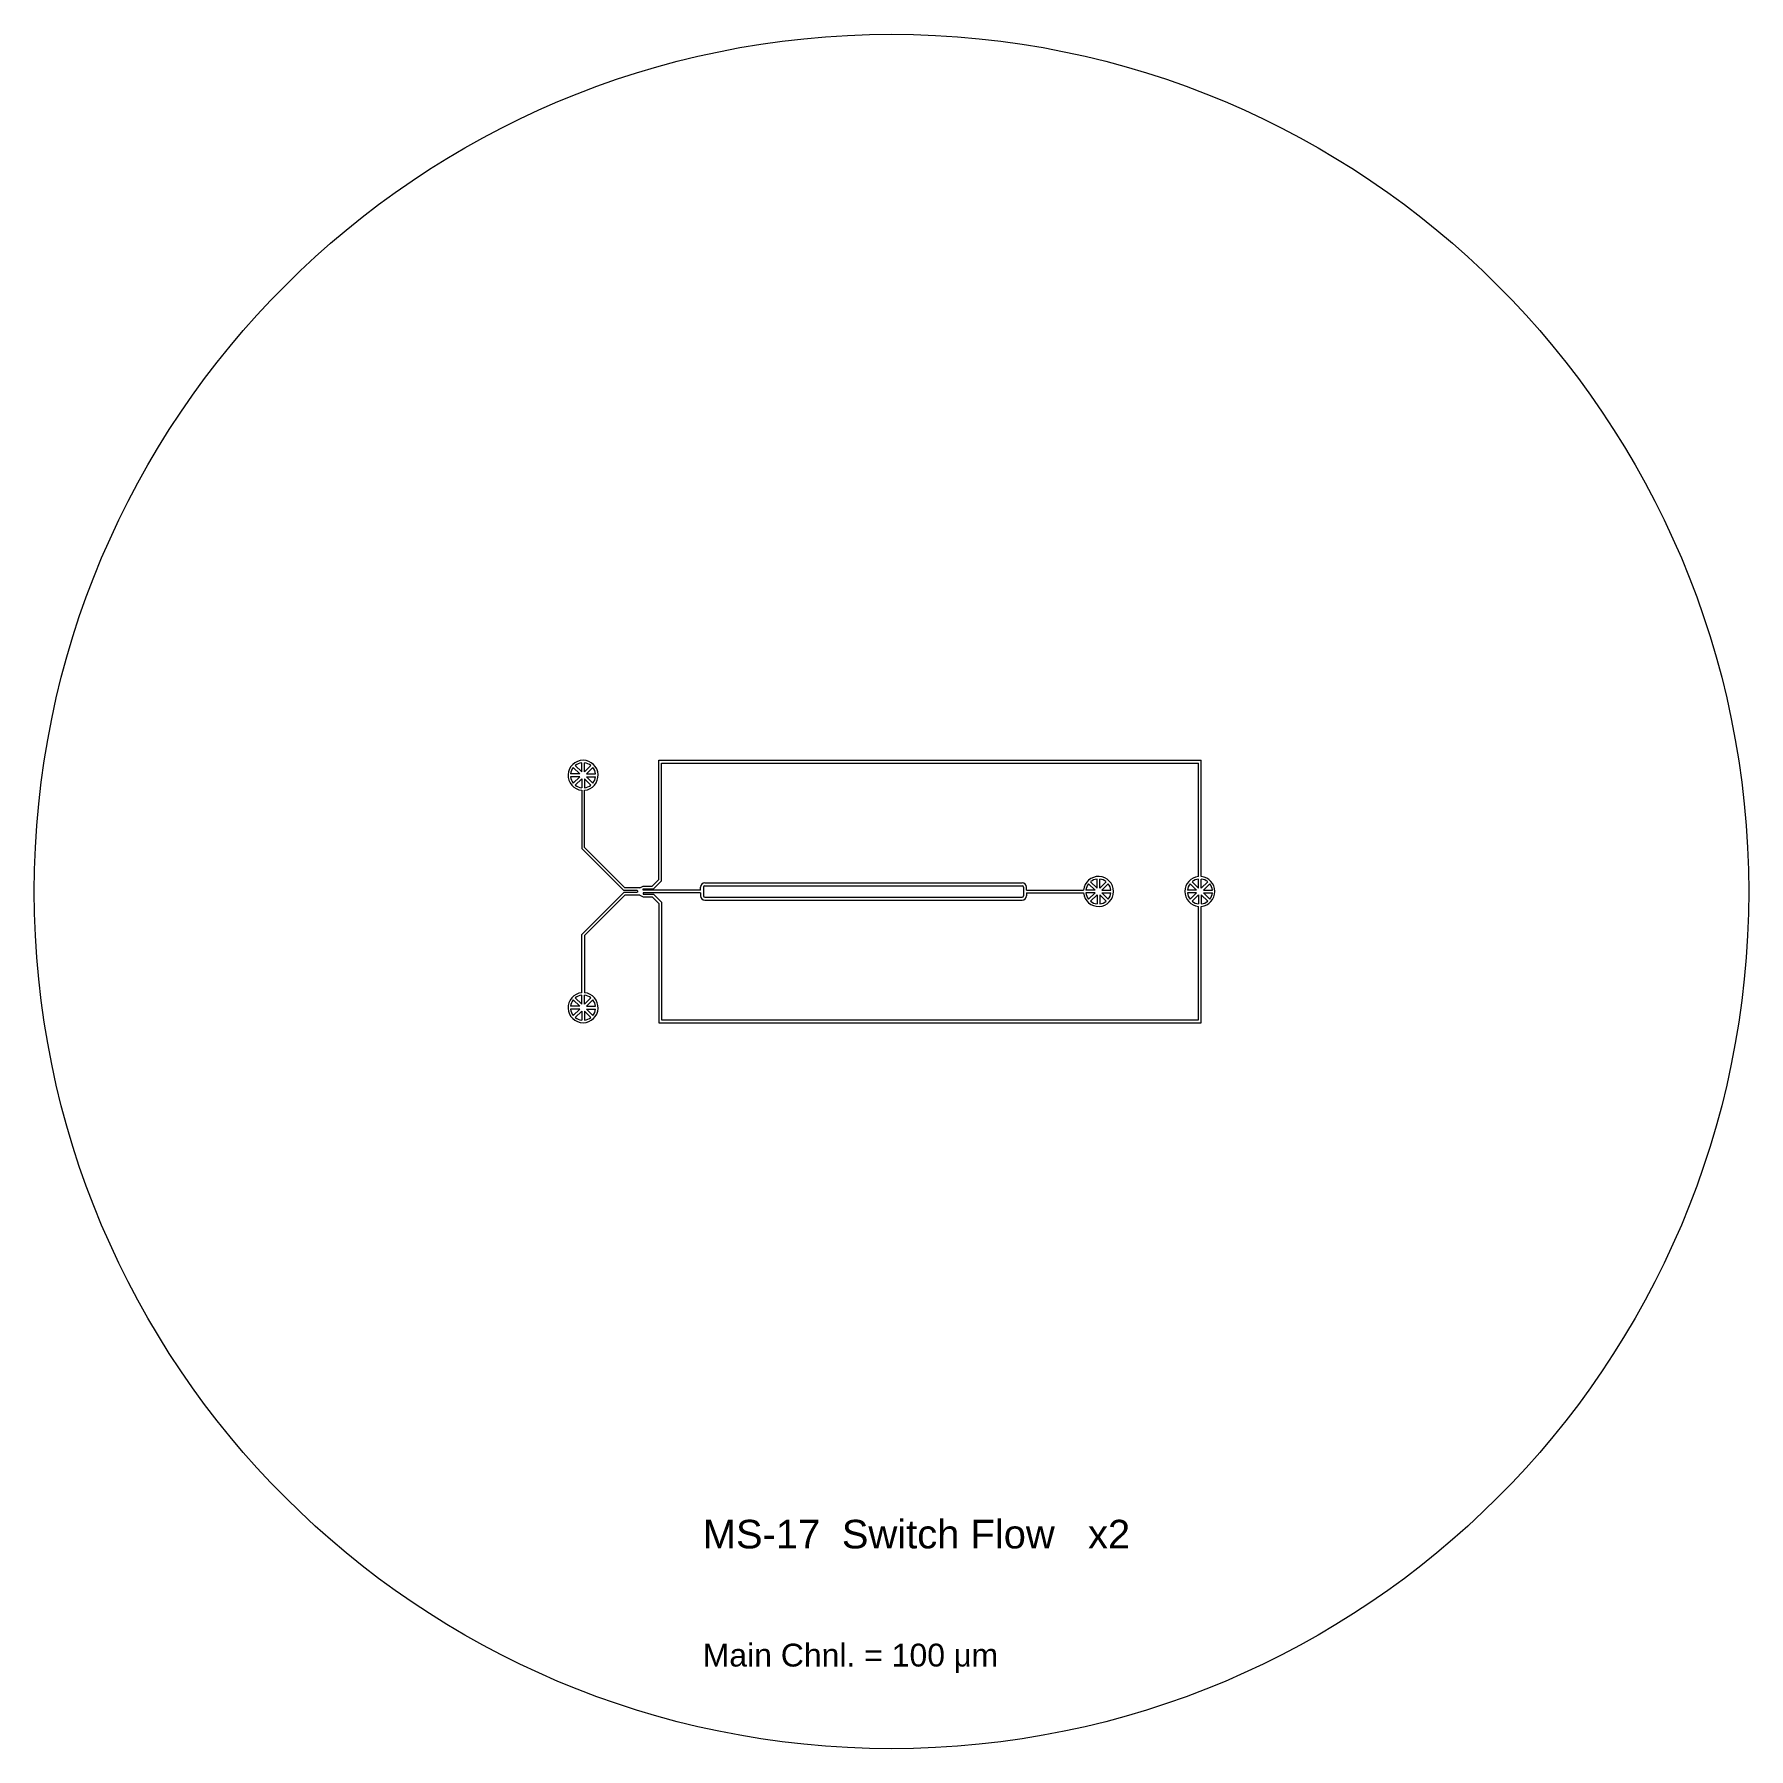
# Model space of a CAD drawing. Header units: millimetres. Extents: x 0 to 225000, y 0 to 300000.
# Drawn here: x 82659 to 142659, y 194323 to 254323 of the extents above; entities that cross this region are included whole.
import ezdxf

# ---------------------------------------------------------------- set-up
doc = ezdxf.new("R2010")
doc.units = ezdxf.units.MM
doc.layers.add('CLEAR', color=150, linetype='Continuous')
doc.layers.add('MASK', color=10, linetype='Continuous')
doc.styles.get("Standard").update_dxf_attribs({"font": 'arial.ttf'})

msp = doc.modelspace()

# ---------------------------------------------------------------- linework, layer by layer
msp.add_circle((112659, 224323), 30000)
at = {"layer": 'CLEAR'}
for p, q in [((104512, 224737), (104512, 228914)), ((104512, 228914), (123502, 228914)), ((104612, 224695), (104612, 228814)), ((104612, 228814), (123402, 228814)), ((123402, 224845), (123402, 228814)), ((123502, 224845), (123502, 228914)), ((101817, 227867), (101817, 225825)), ((101917, 225867), (101917, 227867)), ((103289, 224353), (101817, 225825)), ((103331, 224453), (101917, 225867)), ((103849, 224453), (103331, 224453)), ((103849, 224453), (103969, 224513)), ((103969, 224513), (104288, 224513)), ((103969, 224373), (103969, 224413)), ((103969, 224413), (104329, 224413)), ((104288, 224513), (104512, 224737)), ((104329, 224413), (104612, 224695)), ((105979, 224373), (105979, 224473)), ((106079, 224473), (106079, 224173)), ((106129, 224623), (117229, 224623)), ((106129, 224523), (117229, 224523)), ((117279, 224473), (117279, 224173)), ((117379, 224373), (117379, 224473)), ((103289, 224293), (101817, 222820)), ((103331, 224193), (101917, 222778)), ((103749, 224353), (103289, 224353)), ((103749, 224293), (103289, 224293)), ((103849, 224193), (103331, 224193)), ((103779, 224338), (103749, 224353)), ((103779, 224308), (103749, 224293)), ((103779, 224308), (103779, 224338)), ((103849, 224193), (103969, 224133)), ((105979, 224373), (103969, 224373)), ((103969, 224273), (103969, 224233)), ((105979, 224273), (103969, 224273)), ((103969, 224233), (104329, 224233)), ((103969, 224133), (104288, 224133)), ((104288, 224133), (104512, 223908)), ((104329, 224233), (104612, 223950)), ((104512, 223908), (104512, 219731)), ((104612, 223950), (104612, 219831)), ((105979, 224273), (105979, 224173)), ((106129, 224123), (117229, 224123)), ((106129, 224023), (117229, 224023)), ((117379, 224373), (119379, 224373)), ((117379, 224273), (117379, 224173)), ((117379, 224273), (119379, 224273)), ((123402, 219831), (123402, 223800)), ((123502, 219731), (123502, 223800)), ((101817, 220778), (101817, 222820)), ((101917, 222778), (101917, 220778)), ((104512, 219731), (123502, 219731)), ((104612, 219831), (123402, 219831))]:
    msp.add_line(p, q, dxfattribs=at)
for centre, radius, start, end in [((101867, 228389), 525, 275.46502, 264.53498), ((106129, 224473), 150, 90, 180), ((106129, 224473), 50, 90, 180), ((117229, 224473), 150, 0, 90), ((117229, 224473), 50, 0, 90), ((119902, 224323), 525, 185.46502, 174.53498), ((123452, 224323), 525, 95.46502, 264.53498), ((123452, 224323), 525, 275.46502, 84.53498), ((106129, 224173), 150, 180, 270), ((106129, 224173), 50, 180, 270), ((117229, 224173), 50, 270, 0), ((117229, 224173), 150, 270, 0), ((101867, 220256), 525, 95.46502, 84.53498)]:
    msp.add_arc(centre, radius, start, end, dxfattribs=at)
at = {"layer": 'MASK'}
for p, q in [((101746, 228439), (101523, 228663)), ((101817, 228510), (101593, 228733)), ((101817, 228510), (101817, 228826)), ((101916, 228510), (101916, 228826)), ((101916, 228510), (102140, 228733)), ((101987, 228439), (102210, 228663)), ((101746, 228439), (101430, 228439)), ((101746, 228339), (101430, 228339)), ((101746, 228339), (101523, 228116)), ((101817, 228269), (101593, 228045)), ((101817, 228269), (101817, 227953)), ((101916, 228269), (102140, 228045)), ((101916, 228269), (101916, 227953)), ((101987, 228439), (102303, 228439)), ((101987, 228339), (102210, 228116)), ((101987, 228339), (102303, 228339)), ((119782, 224372), (119558, 224596)), ((119852, 224443), (119629, 224666)), ((119852, 224443), (119852, 224759)), ((119952, 224443), (119952, 224759)), ((119952, 224443), (120175, 224666)), ((120023, 224372), (120246, 224596)), ((123332, 224372), (123108, 224596)), ((123402, 224443), (123179, 224666)), ((123402, 224443), (123402, 224759)), ((123502, 224443), (123502, 224759)), ((123502, 224443), (123725, 224666)), ((123573, 224372), (123796, 224596)), ((119782, 224372), (119466, 224372)), ((119782, 224273), (119466, 224273)), ((119782, 224273), (119558, 224049)), ((119852, 224202), (119629, 223979)), ((119852, 224202), (119852, 223886)), ((119952, 224202), (120175, 223979)), ((119952, 224202), (119952, 223886)), ((120023, 224372), (120338, 224372)), ((120023, 224273), (120246, 224049)), ((120023, 224273), (120338, 224273)), ((123332, 224372), (123016, 224372)), ((123332, 224273), (123016, 224273)), ((123332, 224273), (123108, 224049)), ((123402, 224202), (123179, 223979)), ((123402, 224202), (123402, 223886)), ((123502, 224202), (123725, 223979)), ((123502, 224202), (123502, 223886)), ((123573, 224372), (123888, 224372)), ((123573, 224273), (123796, 224049)), ((123573, 224273), (123888, 224273)), ((101746, 220306), (101430, 220306)), ((101746, 220206), (101430, 220206)), ((101746, 220306), (101523, 220529)), ((101746, 220206), (101523, 219982)), ((101817, 220376), (101593, 220600)), ((101817, 220376), (101817, 220692)), ((101916, 220376), (101916, 220692)), ((101916, 220376), (102140, 220600)), ((101987, 220306), (102210, 220529)), ((101987, 220306), (102303, 220306)), ((101987, 220206), (102210, 219982)), ((101987, 220206), (102303, 220206)), ((101817, 220135), (101593, 219912)), ((101817, 220135), (101817, 219819)), ((101916, 220135), (102140, 219912)), ((101916, 220135), (101916, 219819))]:
    msp.add_line(p, q, dxfattribs=at)
for centre, start, end in [((101867, 228389), 141.52417, 173.47583), ((101867, 228389), 96.52417, 128.47583), ((101867, 228389), 51.52417, 83.47583), ((101867, 228389), 6.52417, 38.47583), ((101867, 228389), 186.52417, 218.47583), ((101867, 228389), 231.52417, 263.47583), ((101867, 228389), 276.52417, 308.47583), ((101867, 228389), 321.52417, 353.47583), ((119902, 224323), 141.52417, 173.47583), ((119902, 224323), 96.52417, 128.47583), ((119902, 224323), 51.52417, 83.47583), ((119902, 224323), 6.52417, 38.47583), ((123452, 224323), 141.52417, 173.47583), ((123452, 224323), 96.52417, 128.47583), ((123452, 224323), 51.52417, 83.47583), ((123452, 224323), 6.52417, 38.47583), ((119902, 224323), 186.52417, 218.47583), ((119902, 224323), 231.52417, 263.47583), ((119902, 224323), 276.52417, 308.47583), ((119902, 224323), 321.52417, 353.47583), ((123452, 224323), 186.52417, 218.47583), ((123452, 224323), 231.52417, 263.47583), ((123452, 224323), 276.52417, 308.47583), ((123452, 224323), 321.52417, 353.47583), ((101867, 220256), 141.52417, 173.47583), ((101867, 220256), 186.52417, 218.47583), ((101867, 220256), 96.52417, 128.47583), ((101867, 220256), 51.52417, 83.47583), ((101867, 220256), 6.52417, 38.47583), ((101867, 220256), 321.52417, 353.47583), ((101867, 220256), 231.52417, 263.47583), ((101867, 220256), 276.52417, 308.47583)]:
    msp.add_arc(centre, 439, start, end, dxfattribs=at)

# ---------------------------------------------------------------- texts
at = {"layer": 'CLEAR', "insert": (106053, 199654), "char_height": 280, "attachment_point": 4}
msp.add_mtext_dynamic_manual_height_columns('{\\H3.5714x;MS-17^I Switch Flow   x2\\P\\H0.8x;  \\P\\H0.50001x; \\H1.9999x;\\PMain Chnl. = 100 \\fSymbol|b0|i0|c2|p18;m\\fArial|b0|i0|c0|p34;m}', width=14894.52, gutter_width=12.5, heights=[7482], dxfattribs=at)

doc.saveas('drawing.dxf')
